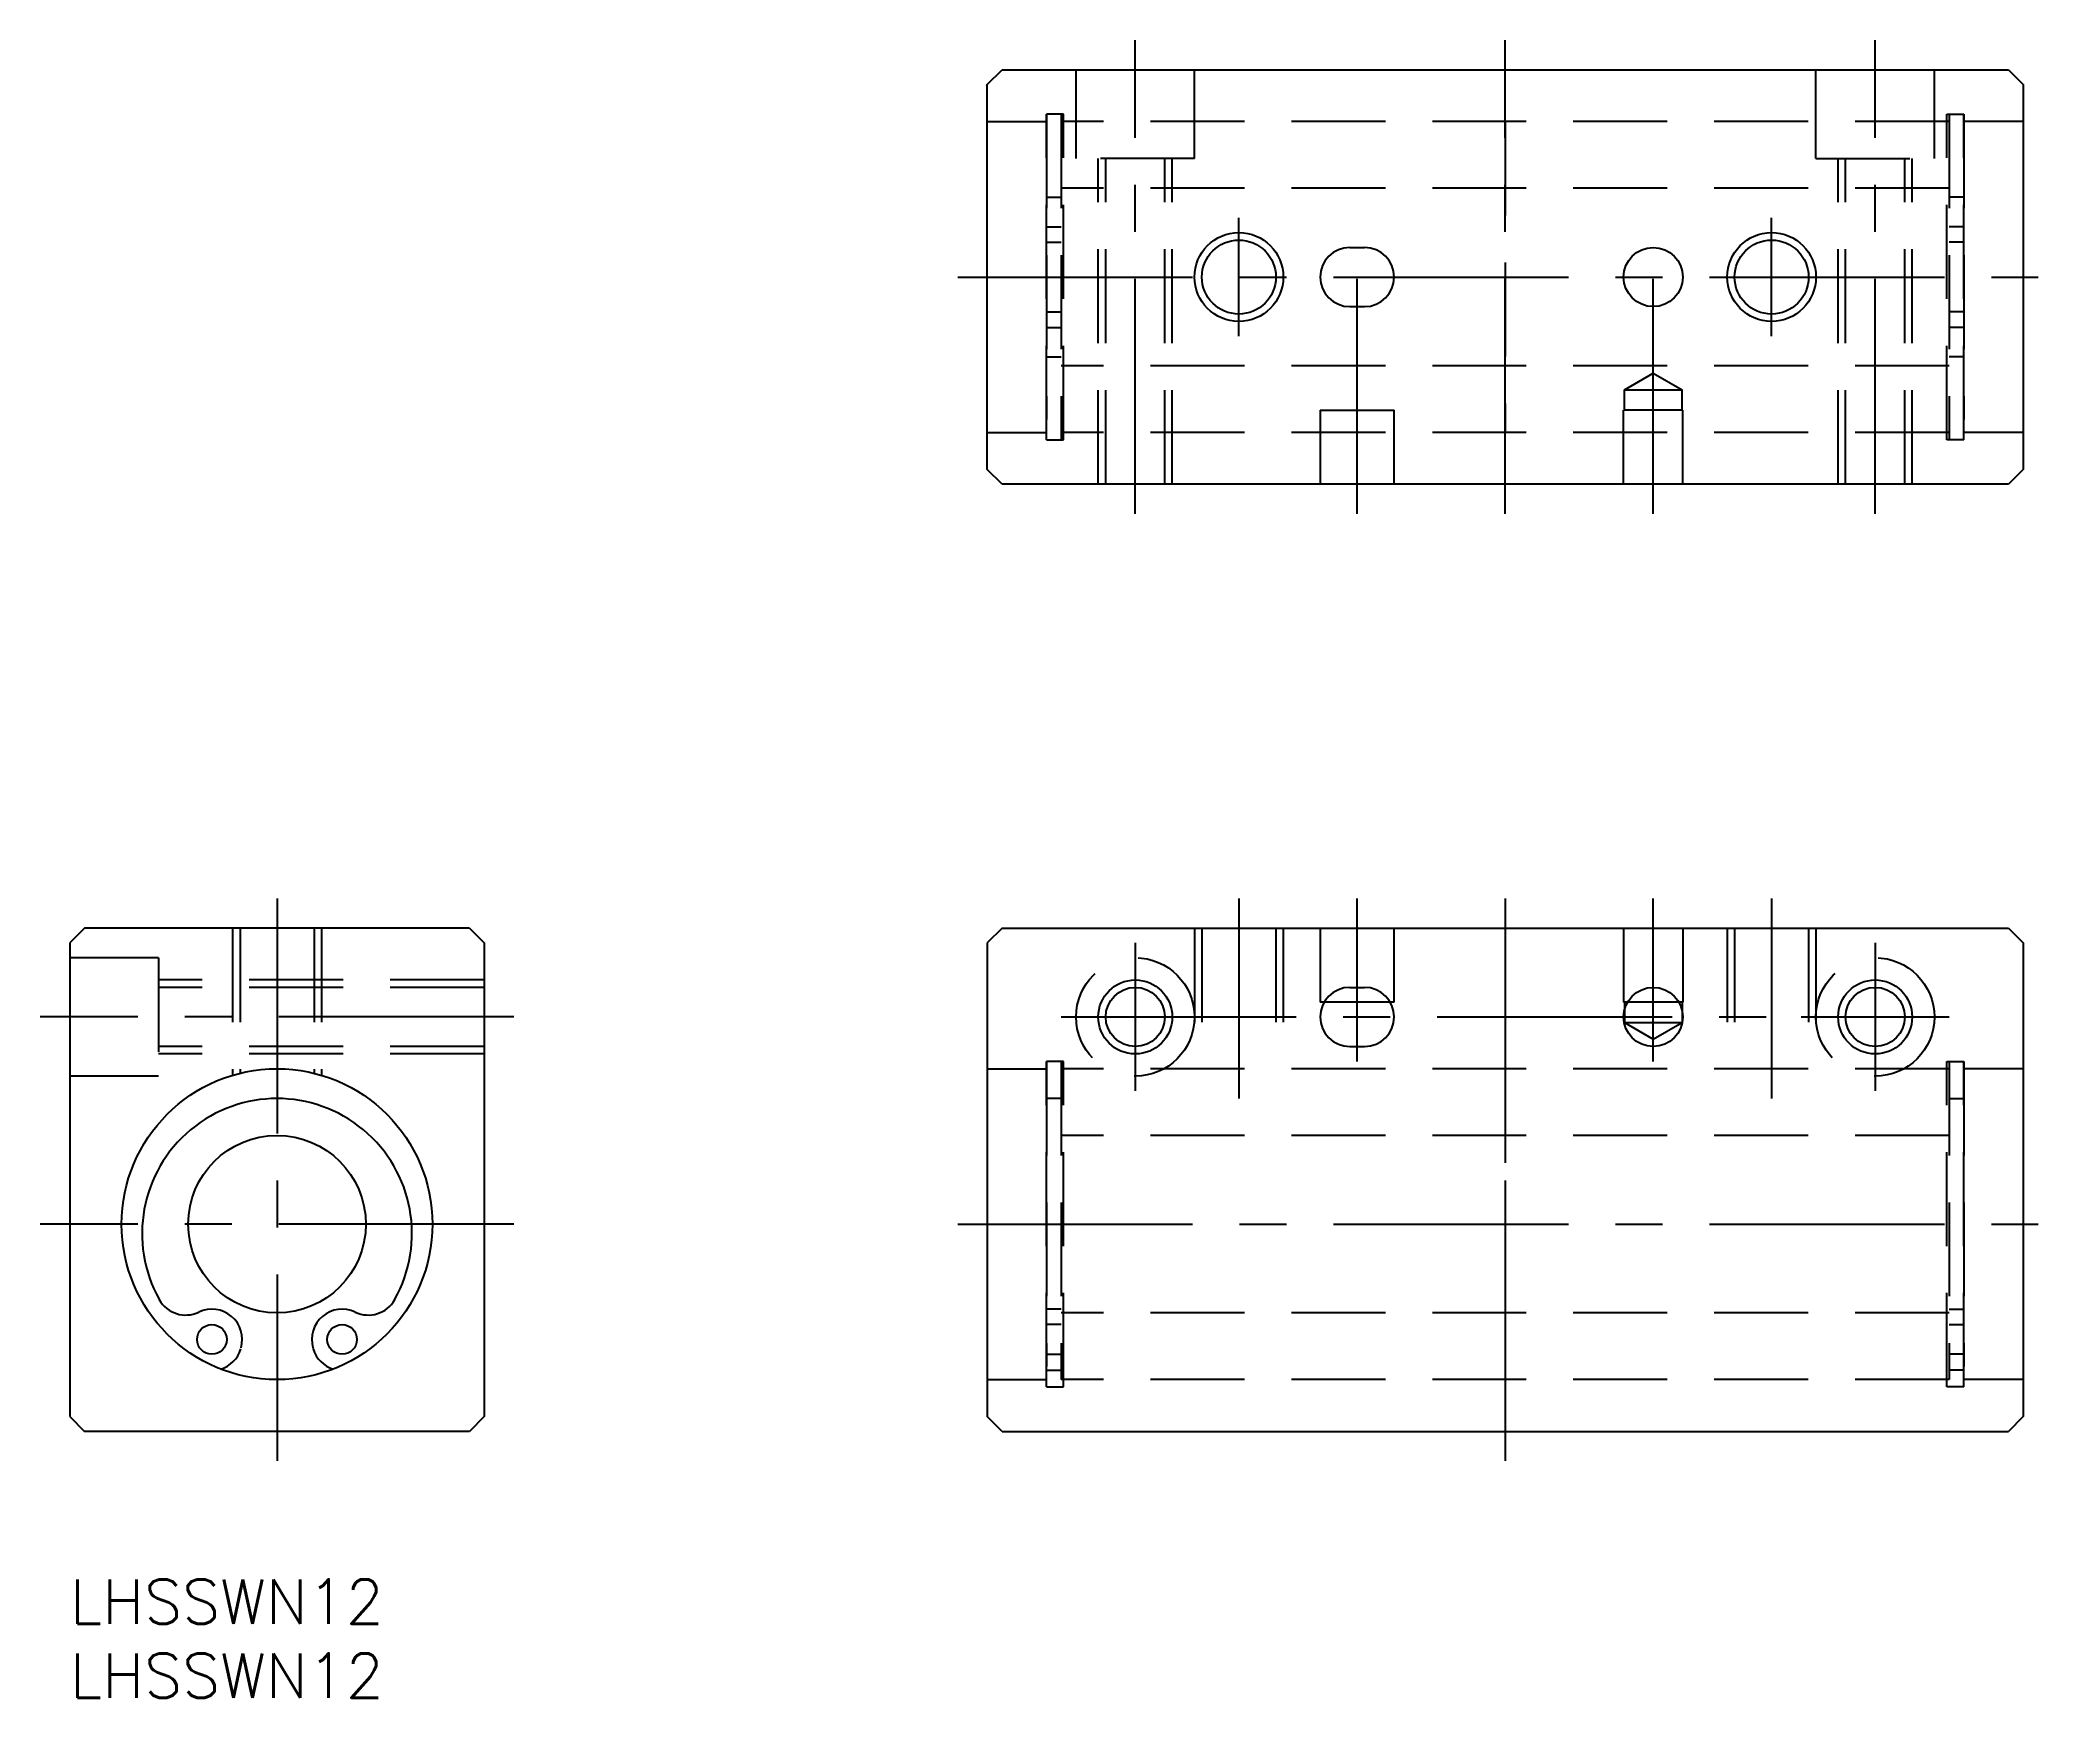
# Model space of a CAD drawing. Extents: x -2 to 134, y -8 to 104.
import ezdxf

# ---------------------------------------------------------------- set-up
doc = ezdxf.new("R2010")
doc.units = 0
doc.header["$LTSCALE"] = 0.5
doc.linetypes.add('CENTER', pattern=[50.8, 31.75, -6.35, 6.35, -6.35])
doc.linetypes.add('DASHED', pattern=[19.05, 12.7, -6.35])
doc.layers.get('0').update_dxf_attribs({"linetype": 'CONTINUOUS'})
for name, color, linetype in [('MSM_CENTER', 1, 'CENTER'), ('MSM_CONTINUOUS', 7, 'CONTINUOUS'), ('MSM_DASHED', 4, 'DASHED'), ('MSM_NARROW', 5, 'CONTINUOUS'), ('MSM_PART_NUMBER', 7, 'CONTINUOUS')]:
    doc.layers.add(name, color=color, linetype=linetype)
doc.styles.get("Standard").update_dxf_attribs({"font": 'txt.shx', "height": 3, "bigfont": 'bigfont.shx'})

# ---------------------------------------------------------------- blocks, each defined once
blk = doc.blocks.new('*U15')
at = {"layer": 'MSM_PART_NUMBER'}
blk.add_text('LHSSWN12', height=3, dxfattribs=at).set_placement((0, -3))
blk = doc.blocks.new('*U16')
at = {"layer": 'MSM_PART_NUMBER'}
blk.add_text('LHSSWN12', height=3, dxfattribs=at).set_placement((0, -8))

msp = doc.modelspace()

# ---------------------------------------------------------------- linework, layer by layer
for p, q in [((62, 101), (63, 102)), ((63, 102), (131, 102)), ((131, 102), (132, 101)), ((62, 75), (62, 101)), ((132, 101), (132, 75)), ((86.5, 90), (87.5, 90)), ((86.5, 86), (87.5, 86)), ((63, 74), (62, 75)), ((132, 75), (131, 74)), ((131, 74), (63, 74)), ((1, 44), (0, 43)), ((27, 44), (1, 44)), ((27, 44), (28, 43)), ((63, 44), (62, 43)), ((63, 44), (131, 44)), ((131, 44), (132, 43)), ((0, 43), (0, 11)), ((28, 43), (28, 11)), ((62, 43), (62, 11)), ((132, 43), (132, 11)), ((86.5, 40), (87.5, 40)), ((86.5, 36), (87.5, 36)), ((0, 35), (0, 35)), ((0, 11), (1, 10)), ((28, 11), (27, 10)), ((63, 10), (62, 11)), ((132, 11), (131, 10)), ((27, 10), (1, 10)), ((63, 10), (131, 10))]:
    msp.add_line(p, q)
for centre, radius in [((79, 88), 2.5), ((107, 88), 2), ((115, 88), 2.5), ((72, 38), 2), ((107, 38), 2), ((122, 38), 2)]:
    msp.add_circle(centre, radius)
for centre, start, end in [((86.5, 88), 90, 270), ((87.5, 88), 270, 90), ((86.5, 38), 90, 270), ((87.5, 38), 270, 90)]:
    msp.add_arc(centre, 2, start, end)
at = {"layer": 'MSM_CENTER'}
for p, q in [((72, 72), (72, 104)), ((97, 72), (97, 104)), ((122, 72), (122, 104)), ((79, 84), (79, 92)), ((115, 84), (115, 92)), ((87, 72), (87, 91)), ((107, 72), (107, 91)), ((60, 88), (134, 88)), ((14, 46), (14, 8)), ((79, 46), (79, 32.5)), ((87, 35), (87, 46)), ((97, 46), (97, 8)), ((107, 35), (107, 46)), ((115, 46), (115, 32.5)), ((72, 43), (72, 33)), ((122, 43), (122, 33)), ((30, 38), (-2, 38)), ((67, 38), (122, 38)), ((117, 38), (127, 38)), ((30, 24), (-2, 24)), ((60, 24), (134, 24))]:
    msp.add_line(p, q, dxfattribs=at)
at = {"layer": 'MSM_CONTINUOUS'}
msp.add_line((16.43, 15.63), (16.45, 15.57), dxfattribs=at)
for centre, radius in [((14, 24), 10.5), ((14, 24), 6), ((9.6, 16.21), 1), ((18.4, 16.21), 1)]:
    msp.add_circle(centre, radius, dxfattribs=at)
for centre, radius, start, end in [((14, 23.37), 9.12, 330.641, 209.359), ((7.83, 19.91), 2.05, 209.359, 295.519), ((9.6, 16.21), 2.05, 343.794, 115.519), ((18.4, 16.21), 2.05, 64.481, 196.206), ((20.17, 19.91), 2.05, 244.481, 330.641), ((9.63, 16.13), 2, 286.4159, 343.794), ((18.37, 16.13), 2, 196.206, 253.5841)]:
    msp.add_arc(centre, radius, start, end, dxfattribs=at)
at = {"layer": 'MSM_DASHED'}
for p, q in [((68, 96), (68, 102)), ((76, 96), (76, 102)), ((118, 96), (118, 102)), ((126, 96), (126, 102)), ((62, 98.5), (66, 98.5)), ((66, 99), (66, 78.38)), ((66, 77), (66, 99)), ((67.15, 99), (66, 99)), ((67, 99), (67, 77)), ((127, 98.5), (67, 98.5)), ((67.15, 77), (67.15, 99)), ((97, 98.5), (97, 77.5)), ((126.85, 77), (126.85, 99)), ((126.85, 99), (128, 99)), ((127, 99), (127, 77)), ((128, 99), (128, 78.38)), ((128, 77), (128, 99)), ((132, 98.5), (128, 98.5)), ((76, 96), (68, 96)), ((69.5, 74), (69.5, 96)), ((70, 74), (70, 96)), ((74, 74), (74, 96)), ((74.5, 74), (74.5, 96)), ((118, 96), (126, 96)), ((119.5, 74), (119.5, 96)), ((120, 74), (120, 96)), ((124, 74), (124, 96)), ((124.5, 74), (124.5, 96)), ((127, 94), (67, 94)), ((66, 93.4), (67, 93.4)), ((128, 93.4), (127, 93.4)), ((66, 91.4), (67, 91.4)), ((128, 91.4), (127, 91.4)), ((66, 90.35), (67, 90.35)), ((128, 90.35), (127, 90.35)), ((66, 85.65), (67, 85.65)), ((66, 84.6), (67, 84.6)), ((128, 85.65), (127, 85.65)), ((128, 84.6), (127, 84.6)), ((66, 82.6), (67, 82.6)), ((127, 82), (67, 82)), ((128, 82.6), (127, 82.6)), ((105.05, 80.37), (107, 81.5)), ((105.05, 79), (105.05, 80.37)), ((105.05, 80.37), (108.95, 80.37)), ((107, 81.5), (108.95, 80.37)), ((108.95, 79), (108.95, 80.37)), ((84.5, 79), (84.5, 74)), ((84.5, 79), (89.5, 79)), ((89.5, 74), (89.5, 79)), ((105, 74), (105, 79)), ((109, 79), (105, 79)), ((109, 74), (109, 79)), ((62, 77.5), (66, 77.5)), ((66, 77), (67.15, 77)), ((127, 77.5), (67, 77.5)), ((128, 77), (126.85, 77)), ((132, 77.5), (128, 77.5)), ((11, 44), (11, 34.06)), ((11.5, 44), (11.5, 34.2)), ((16.5, 44), (16.5, 34.2)), ((17, 44), (17, 34.06)), ((76, 44), (76, 34.5)), ((76.5, 44), (76.5, 34.5)), ((81.5, 44), (81.5, 34.5)), ((82, 44), (82, 34.5)), ((84.5, 44), (84.5, 39)), ((89.5, 39), (89.5, 44)), ((105, 44), (105, 39)), ((109, 44), (109, 39)), ((112, 44), (112, 34.5)), ((112.5, 44), (112.5, 34.5)), ((117.5, 44), (117.5, 34.5)), ((118, 44), (118, 34.5)), ((6, 42), (0, 42)), ((6, 42), (6, 34)), ((28, 40.5), (6, 40.5)), ((28, 40), (6, 40)), ((89.5, 39), (84.5, 39)), ((109, 39), (105, 39)), ((105.05, 39), (105.05, 37.63)), ((108.95, 39), (108.95, 37.63)), ((105.05, 37.63), (107, 36.5)), ((105.05, 37.63), (108.95, 37.63)), ((107, 36.5), (108.95, 37.63)), ((28, 36), (6, 36)), ((28, 35.5), (6, 35.5)), ((62, 34.5), (66, 34.5)), ((67.15, 35), (66, 35)), ((66, 35), (66, 14.38)), ((66, 13), (66, 35)), ((67, 35), (67, 13.5)), ((127, 34.5), (67, 34.5)), ((67.15, 13), (67.15, 35)), ((97, 34.5), (97, 13.5)), ((126.85, 35), (128, 35)), ((126.85, 13), (126.85, 35)), ((127, 35), (127, 13.5)), ((128, 35), (128, 14.38)), ((128, 13), (128, 35)), ((132, 34.5), (128, 34.5)), ((6, 34), (0, 34)), ((67, 32.5), (66, 32.5)), ((127, 32.5), (128, 32.5)), ((127, 30), (67, 30)), ((67, 18.26), (66, 18.26)), ((127, 18), (67, 18)), ((127, 18.26), (128, 18.26)), ((67, 17.21), (66, 17.21)), ((127, 17.21), (128, 17.21)), ((66, 15.21), (67, 15.21)), ((128, 15.21), (127, 15.21)), ((66, 14.13), (67, 14.13)), ((128, 14.13), (127, 14.13)), ((62, 13.5), (66, 13.5)), ((66, 13), (67.15, 13)), ((127, 13.5), (67, 13.5)), ((128, 13), (126.85, 13)), ((132, 13.5), (128, 13.5))]:
    msp.add_line(p, q, dxfattribs=at)
for centre in [(72, 38), (122, 38)]:
    msp.add_circle(centre, 4, dxfattribs=at)
at = {"layer": 'MSM_NARROW'}
for centre, radius in [((79, 88), 3), ((115, 88), 3), ((72, 38), 2.5), ((122, 38), 2.5)]:
    msp.add_circle(centre, radius, dxfattribs=at)

# ---------------------------------------------------------------- block references
at = {"layer": 'MSM_CONTINUOUS'}
for name in ['*U15', '*U16']:
    msp.add_blockref(name, (0, 0), dxfattribs=at)

doc.saveas('drawing.dxf')
